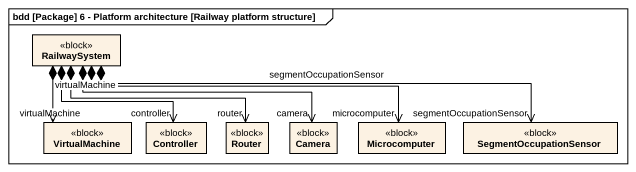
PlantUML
@startuml
mainframe bdd [Package] 6 - Platform architecture [Railway platform structure]
hide circle
hide empty members
class RailwaySystem <<block>>
class VirtualMachine <<block>>
class Controller <<block>>
class Router <<block>>
class Camera <<block>>
class Microcomputer <<block>>
class SegmentOccupationSensor <<block>>
RailwaySystem *--> "virtualMachine" VirtualMachine : virtualMachine
RailwaySystem *--> "controller" Controller
RailwaySystem *-right-> "router" Router
RailwaySystem *-right-> "camera" Camera
RailwaySystem *-right-> "microcomputer" Microcomputer
RailwaySystem *-right-> "segmentOccupationSensor" SegmentOccupationSensor : segmentOccupationSensor
@enduml
